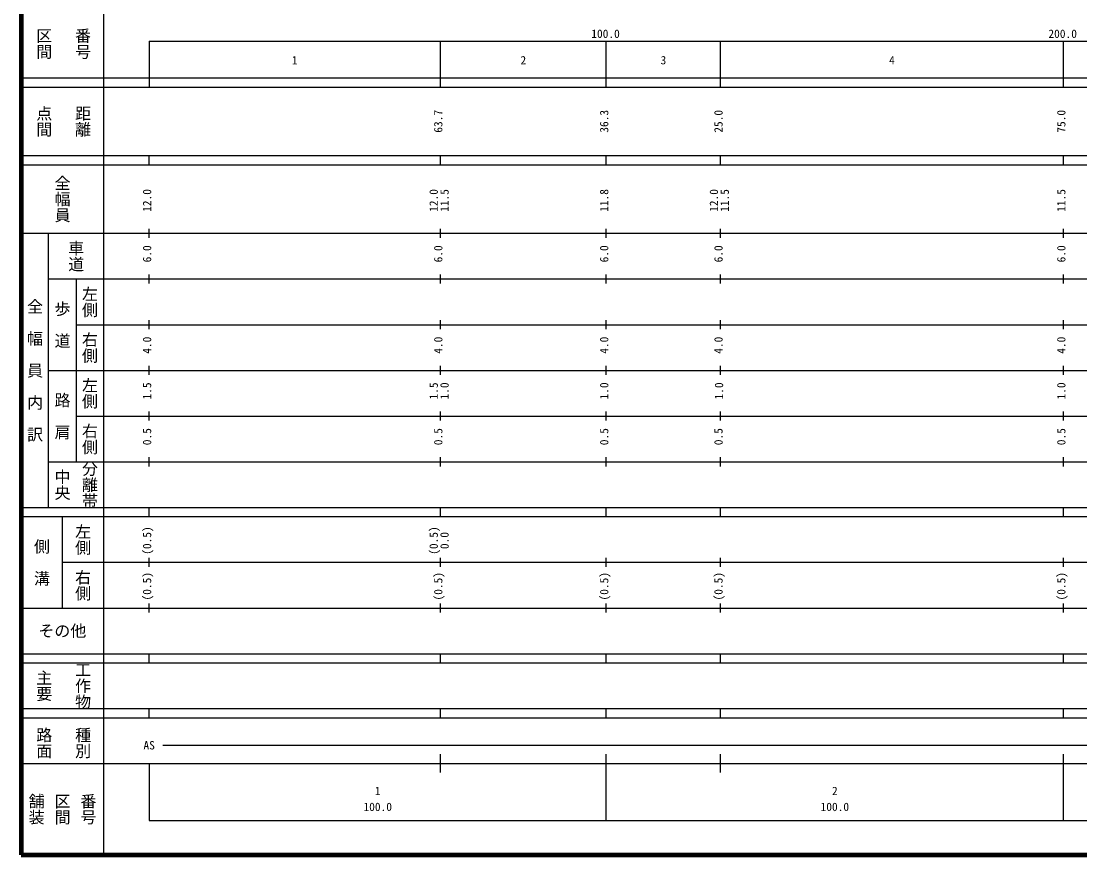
# Model space of a CAD drawing. Units: millimetres on the paper, enlarged 1000 times. Extents: x 40000 to 680000, y 20000 to 380000.
# Drawn here: x 40000 to 271598, y 20000 to 202409 of the extents above; entities that cross this region are included whole.
import ezdxf
from ezdxf.enums import TextEntityAlignment as Align

# ---------------------------------------------------------------- set-up
doc = ezdxf.new("R2010")
doc.units = ezdxf.units.MM
doc.header["$LTSCALE"] = 1000
doc.layers.add('M-TTL', color=2, linetype='Continuous', lineweight=140)
doc.layers.add('M-TTL-BAND', color=7, linetype='Continuous', lineweight=25)
doc.styles.add('@ＭＳ ゴシック', font='')
doc.styles.add('ＭＳ ゴシック', font='')
doc.styles.get('@ＭＳ ゴシック').set_extended_font_data('@MS Gothic')
doc.styles.get('ＭＳ ゴシック').set_extended_font_data('MS Gothic')

msp = doc.modelspace()

# ---------------------------------------------------------------- linework, layer by layer
at = {"layer": 'M-TTL'}
for p, q in [((40000, 380000), (40000, 20000)), ((40000, 20000), (680000, 20000))]:
    msp.add_line(p, q, dxfattribs=at)
at = {"layer": 'M-TTL-BAND'}
for p, q in [((58000, 370000), (58000, 20000)), ((68000, 198000), (579000, 198000)), ((68000, 198000), (68000, 188000)), ((131700, 188000), (131700, 198000)), ((168000, 188000), (168000, 198000)), ((193000, 188000), (193000, 198000)), ((268000, 188000), (268000, 198000)), ((40000, 190000), (579000, 190000)), ((40000, 188000), (579000, 188000)), ((40000, 173000), (579000, 173000)), ((68000, 171000), (68000, 173000)), ((131700, 171000), (131700, 173000)), ((168000, 171000), (168000, 173000)), ((193000, 171000), (193000, 173000)), ((268000, 171000), (268000, 173000)), ((40000, 171000), (579000, 171000)), ((40000, 156000), (579000, 156000)), ((46000, 96000), (46000, 156000)), ((68000, 155000), (68000, 157000)), ((131700, 155000), (131700, 157000)), ((168000, 155000), (168000, 157000)), ((193000, 155000), (193000, 157000)), ((268000, 155000), (268000, 157000)), ((46000, 146000), (579000, 146000)), ((52000, 146000), (52000, 106000)), ((68000, 145000), (68000, 147000)), ((131700, 145000), (131700, 147000)), ((168000, 145000), (168000, 147000)), ((193000, 145000), (193000, 147000)), ((268000, 145000), (268000, 147000)), ((68000, 135000), (68000, 137000)), ((131700, 135000), (131700, 137000)), ((168000, 135000), (168000, 137000)), ((193000, 135000), (193000, 137000)), ((268000, 135000), (268000, 137000)), ((52000, 136000), (579000, 136000)), ((46000, 126000), (579000, 126000)), ((68000, 125000), (68000, 127000)), ((131700, 125000), (131700, 127000)), ((168000, 125000), (168000, 127000)), ((193000, 125000), (193000, 127000)), ((268000, 125000), (268000, 127000)), ((52000, 116000), (579000, 116000)), ((68000, 115000), (68000, 117000)), ((131700, 115000), (131700, 117000)), ((168000, 115000), (168000, 117000)), ((193000, 115000), (193000, 117000)), ((268000, 115000), (268000, 117000)), ((68000, 105000), (68000, 107000)), ((131700, 105000), (131700, 107000)), ((168000, 105000), (168000, 107000)), ((193000, 105000), (193000, 107000)), ((268000, 105000), (268000, 107000)), ((46000, 106000), (579000, 106000)), ((40000, 96000), (579000, 96000)), ((68000, 94000), (68000, 96000)), ((131700, 94000), (131700, 96000)), ((168000, 94000), (168000, 96000)), ((193000, 94000), (193000, 96000)), ((268000, 94000), (268000, 96000)), ((40000, 94000), (579000, 94000)), ((49000, 94000), (49000, 74000)), ((49000, 84000), (579000, 84000)), ((68000, 83000), (68000, 85000)), ((131700, 83000), (131700, 85000)), ((168000, 83000), (168000, 85000)), ((193000, 83000), (193000, 85000)), ((268000, 83000), (268000, 85000)), ((68000, 73000), (68000, 75000)), ((131700, 73000), (131700, 75000)), ((168000, 73000), (168000, 75000)), ((193000, 73000), (193000, 75000)), ((268000, 73000), (268000, 75000)), ((40000, 74000), (579000, 74000)), ((40000, 64000), (579000, 64000)), ((68000, 62000), (68000, 64000)), ((131700, 62000), (131700, 64000)), ((168000, 62000), (168000, 64000)), ((193000, 62000), (193000, 64000)), ((268000, 62000), (268000, 64000)), ((40000, 62000), (579000, 62000)), ((40000, 52000), (579000, 52000)), ((68000, 50000), (68000, 52000)), ((131700, 50000), (131700, 52000)), ((168000, 50000), (168000, 52000)), ((193000, 50000), (193000, 52000)), ((268000, 50000), (268000, 52000)), ((40000, 50000), (579000, 50000)), ((71000, 44000), (565000, 44000)), ((131700, 38000), (131700, 42000)), ((168000, 27500), (168000, 42000)), ((193000, 38000), (193000, 42000)), ((268000, 27500), (268000, 42000)), ((40000, 40000), (579000, 40000)), ((68000, 40000), (68000, 27500)), ((68000, 27500), (579000, 27500))]:
    msp.add_line(p, q, dxfattribs=at)

# ---------------------------------------------------------------- texts
at = {"layer": 'M-TTL-BAND', "style": '@ＭＳ ゴシック'}
for s, p in [('区間', (45000, 197500)), ('番号', (53500, 197500)), ('点間', (45000, 180500)), ('距離', (53500, 180500)), ('全幅員', (49000, 163500)), ('車道', (52000, 151000)), ('左側', (55000, 141000)), ('全\u3000幅\u3000員\u3000内\u3000訳', (43000, 126000)), ('歩\u3000道', (49000, 136000)), ('右側', (55000, 131000)), ('左側', (55000, 121000)), ('路\u3000肩', (49000, 116000)), ('右側', (55000, 111000)), ('中央', (49000, 101000)), ('分離帯', (55000, 101000)), ('左側', (53500, 89000)), ('側\u3000溝', (44500, 84000)), ('右側', (53500, 79000)), ('主要', (45000, 57000)), ('工作物', (53500, 57000)), ('路面', (45000, 44500)), ('種別', (53500, 44500)), ('舗装', (43333, 30000)), ('区間', (49000, 30000)), ('番号', (54667, 30000))]:
    msp.add_text(s, height=2566, rotation=270, dxfattribs=at).set_placement(p, align=Align.MIDDLE_CENTER)
at = {"layer": 'M-TTL-BAND', "style": 'ＭＳ ゴシック'}
for s, p in [('100.0', (167844, 198195)), ('200.0', (267844, 198195)), ('1', (99850, 192405)), ('2', (149850, 192405)), ('3', (180500, 192405)), ('4', (230500, 192405)), ('AS', (68000, 42500)), ('1', (118000, 32523)), ('2', (218000, 32523)), ('100.0', (118000, 29033)), ('100.0', (218000, 29033))]:
    msp.add_text(s, height=1833, dxfattribs=at).set_placement(p, align=Align.BOTTOM_CENTER)
for s, p in [('63.7', (132700, 180500)), ('36.3', (169000, 180500)), ('25.0', (194000, 180500)), ('75.0', (269000, 180500)), ('12.0', (69000, 163174)), ('12.0', (131700, 163174)), ('11.5', (134070, 163174)), ('11.8', (169000, 163174)), ('12.0', (193000, 163174)), ('11.5', (195370, 163174)), ('11.5', (269000, 163174)), ('6.0', (69000, 151500)), ('6.0', (132700, 151500)), ('6.0', (169000, 151500)), ('6.0', (194000, 151500)), ('6.0', (269000, 151500)), ('4.0', (69000, 131500)), ('4.0', (132700, 131500)), ('4.0', (169000, 131500)), ('4.0', (194000, 131500)), ('4.0', (269000, 131500)), ('1.5', (69000, 121500)), ('1.5', (131700, 121500)), ('1.0', (134070, 121500)), ('1.0', (169000, 121500)), ('1.0', (194120, 121500)), ('1.0', (269000, 121500)), ('0.5', (69000, 111500)), ('0.5', (132700, 111500)), ('0.5', (169000, 111500)), ('0.5', (194000, 111500)), ('0.5', (269000, 111500)), ('(0.5)', (69000, 88764)), ('(0.5)', (131700, 88764)), ('0.0', (134071, 88764)), ('(0.5)', (69000, 78764)), ('(0.5)', (132700, 78764)), ('(0.5)', (169000, 78764)), ('(0.5)', (194000, 78764)), ('(0.5)', (269000, 78764))]:
    msp.add_text(s, height=1833, rotation=90, dxfattribs=at).set_placement(p, align=Align.BOTTOM_CENTER)
msp.add_text('その他', height=2566, dxfattribs=at).set_placement((49000, 69000), align=Align.MIDDLE_CENTER)

doc.saveas('drawing.dxf')
